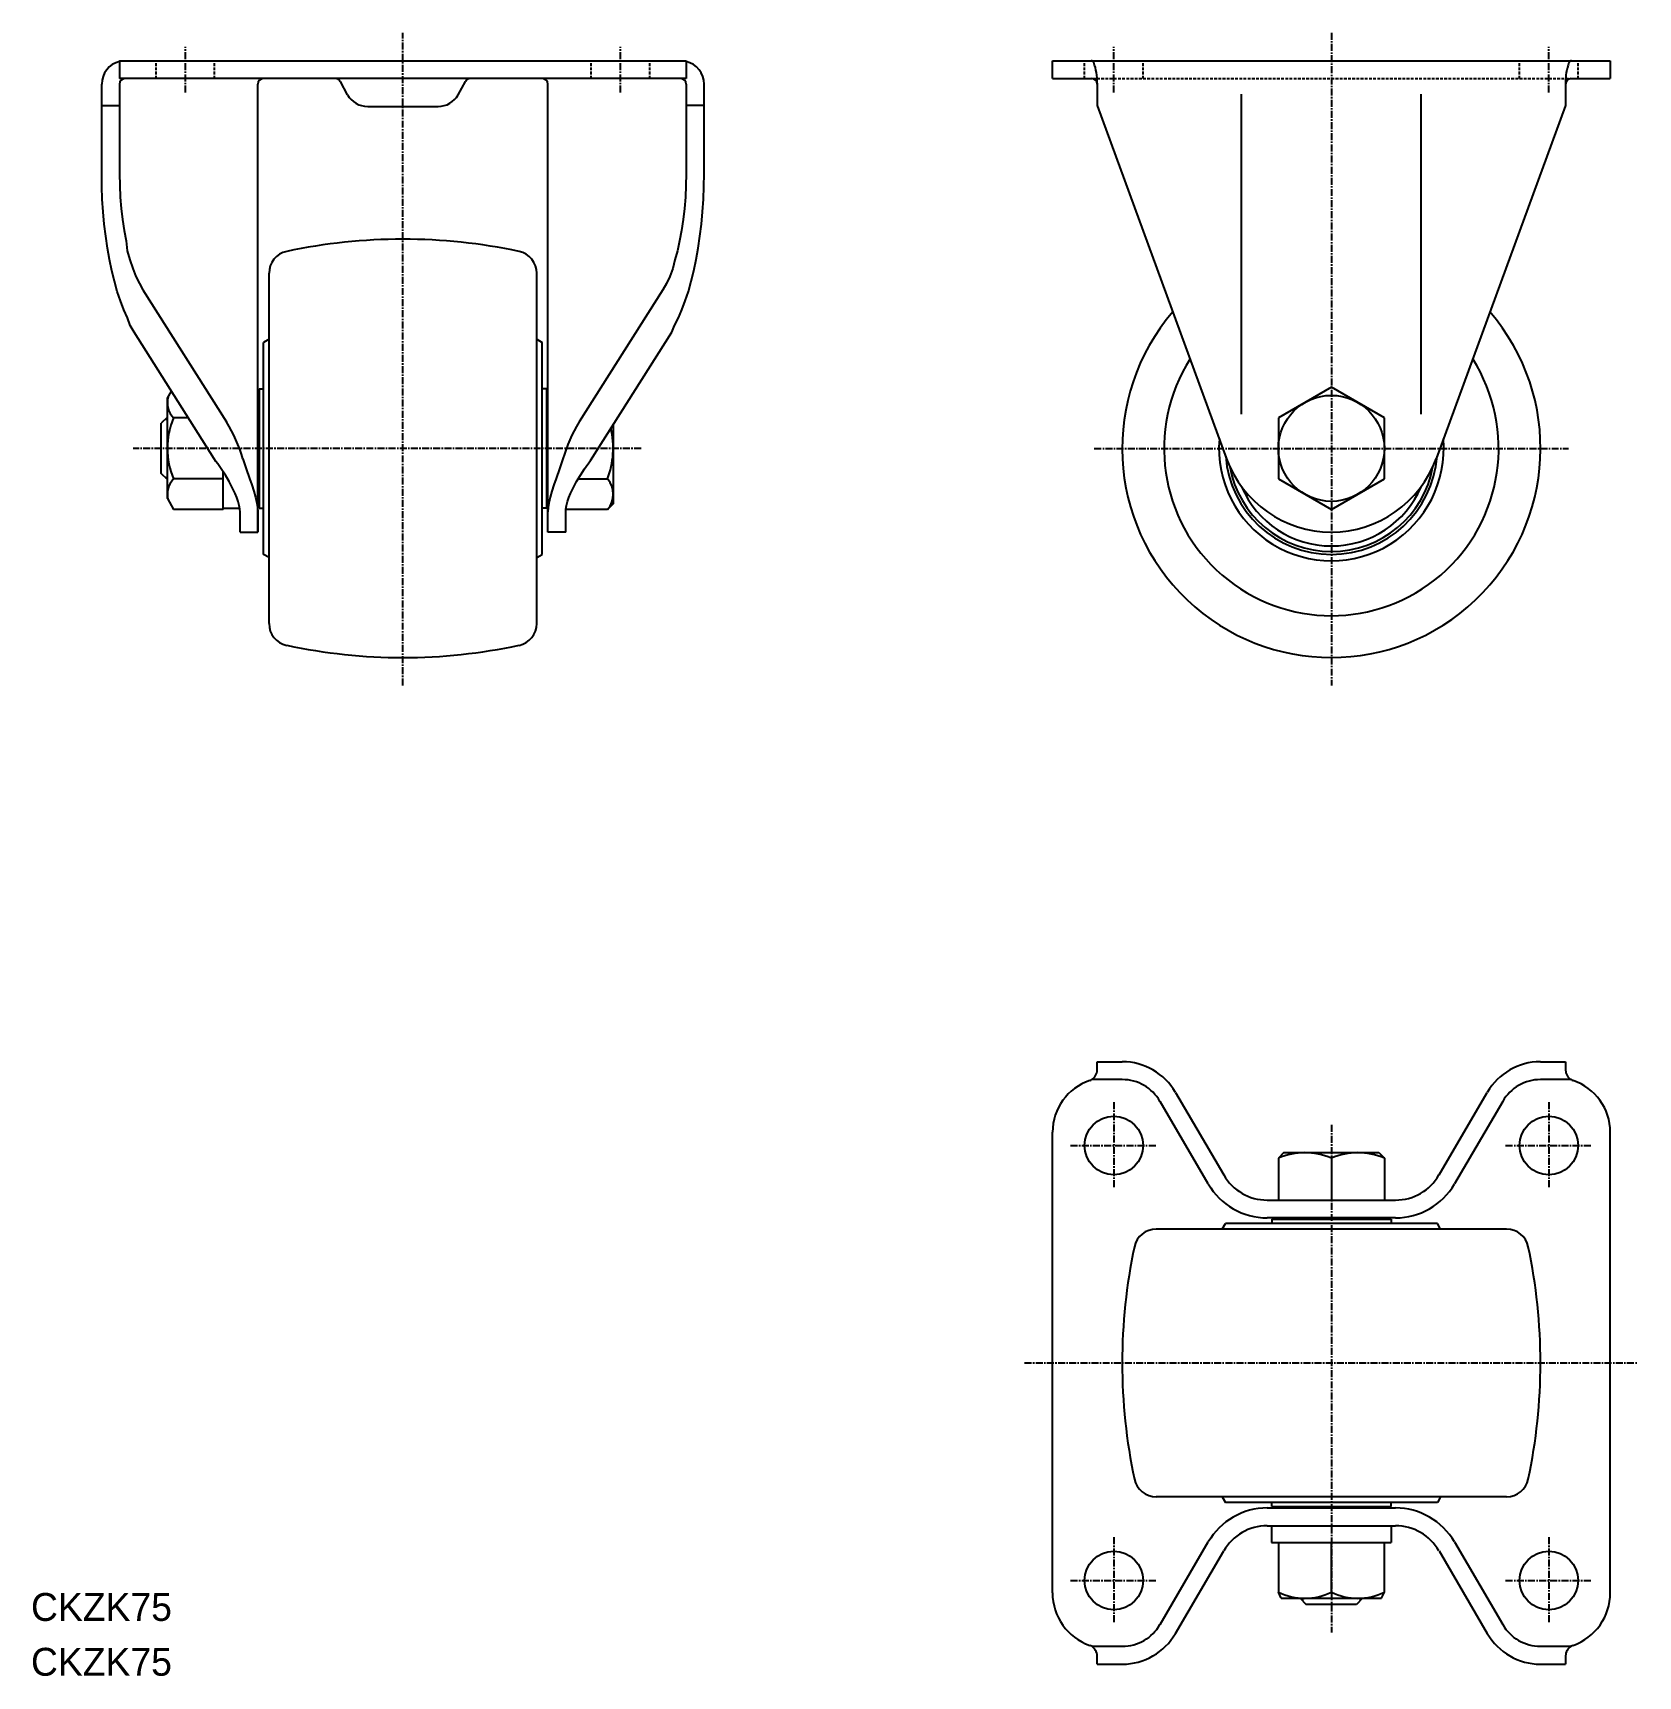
# Model space of a CAD drawing. Extents: x 0 to 288, y 0 to 295.
import ezdxf

# ---------------------------------------------------------------- set-up
doc = ezdxf.new("R2010")
doc.units = 0
doc.linetypes.add('CENTER', pattern=[2, 1.25, -0.25, 0.25, -0.25])
doc.linetypes.add('DASHED', pattern=[0.75, 0.5, -0.25])
doc.layers.get('0').update_dxf_attribs({"linetype": 'CONTINUOUS'})
doc.layers.add('CENTER', color=1, linetype='CENTER')

msp = doc.modelspace()

# ---------------------------------------------------------------- linework, layer by layer
at = {"color": 7, "linetype": 'CONTINUOUS'}
for p, q in [((15.88, 289.55), (117.48, 289.55)), ((15.88, 289.55), (15.88, 286.35)), ((117.48, 289.55), (117.48, 286.35)), ((183.15, 286.35), (183.15, 289.55)), ((183.15, 289.55), (283.15, 289.55)), ((283.15, 289.55), (283.15, 286.35)), ((117.48, 286.35), (15.88, 286.35)), ((56.73, 283.45), (55.47, 285.85)), ((76.62, 283.45), (77.89, 285.85)), ((183.15, 286.35), (190.18, 286.35)), ((276.15, 286.35), (283.15, 286.35)), ((12.68, 281.55), (12.68, 285.35)), ((15.88, 285.35), (15.88, 281.55)), ((40.68, 205.05), (40.68, 285.35)), ((92.68, 205.05), (92.68, 285.35)), ((117.48, 285.35), (117.48, 281.55)), ((120.68, 281.55), (120.68, 285.35)), ((120.68, 281.55), (120.68, 285.35)), ((191.15, 285.55), (191.15, 281.55)), ((217.03, 226.18), (217.03, 283.55)), ((249.27, 226.18), (249.27, 283.55)), ((275.15, 285.55), (275.15, 281.55)), ((12.68, 269.29), (12.68, 281.55)), ((12.68, 281.55), (15.88, 281.55)), ((15.88, 281.55), (15.88, 269.29)), ((60.37, 281.35), (72.98, 281.35)), ((117.48, 281.55), (117.48, 269.29)), ((120.68, 281.55), (117.48, 281.55)), ((120.68, 269.29), (120.68, 281.55)), ((191.15, 281.55), (214.37, 218.17)), ((275.15, 281.55), (251.93, 218.17)), ((42.68, 188.65), (42.68, 251.44)), ((90.68, 188.65), (90.68, 251.44)), ((20.08, 248.46), (35.08, 224.78)), ((113.28, 248.46), (98.28, 224.78)), ((32.86, 218.17), (18.48, 240.88)), ((42.68, 239.62), (41.68, 239.05)), ((41.68, 201.05), (41.68, 239.05)), ((42.68, 241.05), (42.68, 241.05)), ((90.68, 239.62), (91.68, 239.05)), ((91.68, 201.05), (91.68, 239.05)), ((100.32, 217.9), (114.88, 240.88)), ((24.45, 229.05), (25.18, 230.31)), ((40.93, 230.75), (40.93, 209.35)), ((40.93, 230.75), (41.68, 230.75)), ((92.43, 230.75), (91.68, 230.75)), ((92.43, 230.75), (92.43, 209.35)), ((233.15, 231.01), (223.65, 225.53)), ((242.65, 225.53), (233.15, 231.01)), ((24.45, 211.05), (24.45, 229.05)), ((40.93, 228.05), (40.68, 228.05)), ((92.68, 228.05), (92.43, 228.05)), ((24.45, 225.65), (23.35, 224.55)), ((23.35, 215.55), (23.35, 224.55)), ((28.22, 225.51), (25.58, 225.51)), ((104.38, 224.31), (104.38, 210.08)), ((223.65, 225.53), (223.65, 214.56)), ((242.65, 214.56), (242.65, 225.53)), ((24.45, 214.45), (23.35, 215.55)), ((34.45, 209.1), (34.45, 215.85)), ((34.45, 214.58), (25.58, 214.58)), ((98.11, 214.56), (103.38, 214.56)), ((223.65, 214.56), (233.15, 209.08)), ((233.15, 209.08), (242.65, 214.56)), ((24.45, 211.05), (25.58, 209.1)), ((37.45, 209.3), (34.45, 209.3)), ((40.93, 212.05), (40.68, 212.05)), ((40.93, 209.35), (41.68, 209.35)), ((92.43, 209.35), (91.68, 209.35)), ((92.68, 212.05), (92.43, 212.05)), ((92.68, 205.05), (92.68, 212.05)), ((104.38, 210.08), (103.38, 209.08)), ((34.45, 209.1), (25.58, 209.1)), ((37.48, 205.05), (37.48, 208.68)), ((40.68, 208.68), (40.68, 205.05)), ((103.38, 209.08), (95.88, 209.08)), ((95.88, 205.05), (95.88, 208.68)), ((37.48, 205.05), (40.68, 205.05)), ((95.88, 205.05), (92.68, 205.05)), ((42.68, 200.47), (41.68, 201.05)), ((90.68, 200.47), (91.68, 201.05)), ((191.15, 110.08), (195.67, 110.08)), ((191.15, 108.59), (191.15, 110.08)), ((270.63, 110.08), (275.15, 110.08)), ((275.15, 110.08), (275.15, 108.59)), ((195.67, 106.88), (190.18, 106.88)), ((276.12, 106.88), (270.63, 106.88)), ((205.2, 104.58), (213.86, 89.78)), ((252.45, 89.78), (261.11, 104.58)), ((211.09, 88.18), (202.43, 102.98)), ((263.88, 102.98), (255.22, 88.18)), ((183.15, 14.87), (183.15, 97.48)), ((283.15, 14.87), (283.15, 97.48)), ((224.65, 93.78), (223.65, 92.78)), ((223.65, 92.78), (223.65, 85.28)), ((224.65, 93.78), (241.65, 93.78)), ((233.15, 92.78), (233.15, 85.28)), ((241.65, 93.78), (242.65, 92.78)), ((242.65, 92.78), (242.65, 85.28)), ((221.65, 85.28), (244.65, 85.28)), ((264.55, 80.08), (201.76, 80.08)), ((213.57, 80.08), (214.15, 81.08)), ((252.15, 81.08), (214.15, 81.08)), ((244.65, 82.08), (221.65, 82.08)), ((222.45, 81.83), (243.85, 81.83)), ((222.45, 81.83), (222.45, 81.08)), ((225.15, 82.08), (225.15, 81.83)), ((241.15, 82.08), (241.15, 81.83)), ((243.85, 81.83), (243.85, 81.08)), ((252.73, 80.08), (252.15, 81.08)), ((264.55, 32.08), (201.76, 32.08)), ((212.15, 32.08), (212.15, 32.08)), ((213.57, 32.08), (214.15, 31.08)), ((252.15, 31.08), (214.15, 31.08)), ((221.65, 30.08), (244.65, 30.08)), ((222.45, 30.33), (222.45, 31.08)), ((222.45, 30.33), (243.85, 30.33)), ((225.15, 30.33), (225.15, 30.08)), ((241.15, 30.33), (241.15, 30.08)), ((243.85, 30.33), (243.85, 31.08)), ((252.73, 32.08), (252.15, 31.08)), ((221.65, 26.88), (244.65, 26.88)), ((222.4, 26.88), (222.4, 23.88)), ((243.9, 26.88), (243.9, 23.88)), ((202.43, 9.18), (211.09, 23.98)), ((222.4, 23.88), (243.9, 23.88)), ((223.65, 23.88), (223.65, 15.01)), ((233.15, 15.01), (233.15, 23.88)), ((242.65, 15.01), (242.65, 23.88)), ((255.22, 23.98), (263.88, 9.18)), ((205.2, 7.58), (213.86, 22.38)), ((252.45, 22.38), (261.11, 7.58)), ((224.15, 13.88), (223.65, 15.01)), ((242.15, 13.88), (242.65, 15.01)), ((224.15, 13.88), (242.15, 13.88)), ((227.55, 13.88), (228.65, 12.78)), ((237.65, 12.78), (228.65, 12.78)), ((238.75, 13.88), (237.65, 12.78)), ((190.18, 5.28), (195.67, 5.28)), ((191.15, 2.08), (191.15, 3.56)), ((270.63, 5.28), (276.12, 5.28)), ((275.15, 3.56), (275.15, 2.08)), ((191.15, 2.08), (195.67, 2.08)), ((270.63, 2.08), (275.15, 2.08))]:
    msp.add_line(p, q, dxfattribs=at)
at = {"color": 3, "linetype": 'DASHED'}
for p, q in [((22.43, 286.35), (22.43, 289.55)), ((32.93, 286.35), (32.93, 289.55)), ((100.43, 286.35), (100.43, 289.55)), ((110.93, 286.35), (110.93, 289.55)), ((188.9, 286.35), (188.9, 289.55)), ((199.4, 286.35), (199.4, 289.55)), ((266.9, 286.35), (266.9, 289.55)), ((277.4, 286.35), (277.4, 289.55)), ((188.9, 286.35), (276.1, 286.35))]:
    msp.add_line(p, q, dxfattribs=at)
at = {"color": 3, "linetype": 'CONTINUOUS'}
for p, q in [((24.45, 225.25), (24.05, 225.25)), ((24.05, 214.85), (24.45, 214.85)), ((227.95, 13.88), (227.95, 13.48)), ((238.35, 13.48), (238.35, 13.88))]:
    msp.add_line(p, q, dxfattribs=at)
at = {"color": 7, "linetype": 'CONTINUOUS', "flags": 128}
for points in [[(18.48, 240.88), (17.77, 242.09), (17.29, 243.44), (16.65, 244.91), (16.05, 246.5), (15.48, 248.2), (14.97, 250.01), (14.5, 251.91), (14.08, 253.89), (13.71, 255.95), (13.4, 258.07), (13.14, 260.25), (12.94, 262.47), (12.79, 264.73), (12.71, 267), (12.68, 269.29)], [(15.88, 269.29), (15.91, 267.19), (16.01, 265.11), (16.18, 263.06), (16.41, 261.06), (16.7, 259.12), (17.06, 257.26), (17.27, 255.49), (17.74, 253.83), (18.25, 252.28), (18.82, 250.86), (19.43, 249.58), (20.08, 248.46)], [(117.48, 269.29), (117.44, 267.19), (117.34, 265.11), (117.18, 263.06), (116.95, 261.06), (116.65, 259.12), (116.3, 257.26), (115.89, 255.49), (115.42, 253.83), (115.1, 252.28), (114.53, 250.86), (113.92, 249.58), (113.28, 248.46)], [(114.88, 240.88), (115.39, 242.09), (116.07, 243.44), (116.71, 244.91), (117.31, 246.5), (117.87, 248.2), (118.39, 250.01), (118.85, 251.91), (119.27, 253.89), (119.64, 255.95), (119.95, 258.07), (120.21, 260.25), (120.42, 262.47), (120.56, 264.73), (120.65, 267), (120.68, 269.29)], [(33.48, 217.27), (33.16, 217.72), (32.86, 218.17)], [(37.99, 218.17), (38.58, 216.39), (39.18, 214.67), (39.58, 213.5), (39.95, 212.37), (40.27, 211.28), (40.51, 210.24), (40.63, 209.44), (40.68, 208.68)], [(95.37, 218.17), (94.78, 216.39), (94.18, 214.67), (93.77, 213.5), (93.41, 212.37), (93.09, 211.28), (92.85, 210.24), (92.72, 209.44), (92.68, 208.68)], [(37.48, 208.68), (37.45, 209.17), (37.34, 209.81), (37.16, 210.5), (36.91, 211.22), (36.6, 211.98), (36.1, 213.02), (35.52, 214.1), (34.86, 215.22), (34.12, 216.36), (33.48, 217.27)], [(95.88, 208.68), (95.9, 209.17), (96.01, 209.81), (96.19, 210.5), (96.44, 211.22), (96.75, 211.98), (97.25, 213.02), (97.83, 214.1), (98.5, 215.22), (99.24, 216.36), (100.32, 217.9)]]:
    msp.add_lwpolyline(points, dxfattribs=at)
at = {"color": 7, "linetype": 'CONTINUOUS'}
for centre, radius in [((233.15, 220.05), 9.5), ((194.15, 95.08), 5.25), ((272.15, 95.08), 5.25), ((194.15, 17.08), 5.25), ((272.15, 17.08), 5.25)]:
    msp.add_circle(centre, radius, dxfattribs=at)
for centre, radius, start, end in [((16.88, 285.35), 4.2, 103.7741, 180), ((116.48, 285.35), 4.2, 360, 76.2259), ((190.08, 289.05), 0.5, 20.5174, 90), ((181.63, 285.88), 9.53, 357.9977, 20.5355), ((284.67, 285.88), 9.53, 159.4645, 182.0023), ((276.22, 289.05), 0.5, 90, 159.4826), ((16.88, 285.35), 1, 90, 180), ((41.68, 285.35), 1, 90, 180), ((54.6, 285.35), 1, 30, 90), ((78.75, 285.35), 1, 90, 150), ((91.68, 285.35), 1, 360, 90), ((116.48, 285.35), 1, 0, 90), ((190.15, 285.35), 1, 0, 90), ((276.15, 285.35), 1, 90, 180), ((60.37, 285.55), 4.2, 210, 270), ((72.98, 285.55), 4.2, 270, 330), ((66.68, 157.55), 100, 77.9753, 102.0247), ((46.68, 251.44), 4, 102.0247, 180), ((86.68, 251.44), 4, 0, 77.9753), ((233.15, 220.05), 37.5, 139.2705, 40.7295), ((233.15, 220.05), 30, 147.6392, 32.3608), ((28.35, 228.25), 3.9, 164.6389, 224.6389), ((38.28, 220.05), 13.83, 156.7196, 203.2804), ((10.89, 210.19), 28.25, 16.4229, 31.1041), ((122.47, 210.19), 28.25, 148.8959, 163.5771), ((88.84, 220.05), 15.54, 339.3345, 13.3805), ((233.15, 220.05), 20.15, 175.1999, 4.8001), ((233.15, 220.05), 19, 184.2944, 355.7056), ((233.15, 225.05), 20, 200.0922, 339.9078), ((233.15, 220.05), 18.5, 190.1966, 349.8034), ((28.35, 211.84), 3.9, 135.3611, 195.3611), ((100.12, 211.82), 4.26, 319.932, 40.068), ((233.15, 220.05), 17.5, 203.1324, 336.8676), ((46.68, 188.65), 4, 180, 257.9753), ((86.68, 188.65), 4, 282.0247, 0), ((66.68, 282.55), 100, 257.9753, 282.0247), ((195.67, 99.08), 11, 30, 90), ((270.63, 99.08), 11, 90, 150), ((192.9, 97.46), 9.75, 108.4179, 179.891), ((189.15, 108.59), 2, 289.4712, 300.9212), ((189.15, 108.59), 2, 300.9212, 0), ((195.67, 99.08), 7.8, 30, 90), ((270.63, 99.08), 7.8, 90, 150), ((277.15, 108.59), 2, 180, 239.0788), ((277.15, 108.59), 2, 239.0788, 250.5288), ((273.41, 97.46), 9.75, 0.109, 71.5821), ((228.4, 82), 11.78, 66.2227, 113.7773), ((237.9, 82), 11.78, 66.2227, 113.7773), ((221.65, 94.28), 9, 210, 270), ((244.65, 94.28), 9, 270, 330), ((221.65, 94.28), 12.2, 210, 270), ((244.65, 94.28), 12.2, 270, 330), ((201.76, 76.08), 4, 90, 167.9753), ((264.55, 76.08), 4, 12.0247, 90), ((295.65, 56.08), 100, 167.9753, 192.0247), ((170.65, 56.08), 100, 347.9753, 12.0247), ((201.76, 36.08), 4, 192.0247, 270), ((264.55, 36.08), 4, 270, 347.9753), ((221.65, 17.88), 12.2, 90, 150), ((244.65, 17.88), 12.2, 30, 90), ((221.65, 17.88), 9, 90, 150), ((244.65, 17.88), 9, 30, 90), ((193.15, 14.87), 10, 180, 250.5288), ((228.4, 24.42), 10.55, 243.2367, 296.7633), ((237.9, 24.42), 10.55, 243.2367, 296.7633), ((273.15, 14.87), 10, 289.4712, 0), ((195.67, 13.08), 7.8, 270, 330), ((270.63, 13.08), 7.8, 210, 270), ((195.67, 13.08), 11, 270, 330), ((270.63, 13.08), 11, 210, 270), ((189.15, 3.56), 2, 59.0788, 70.5288), ((189.15, 3.56), 2, 0, 59.0788), ((277.15, 3.56), 2, 120.9212, 180), ((277.15, 3.56), 2, 109.4712, 120.9212)]:
    msp.add_arc(centre, radius, start, end, dxfattribs=at)
at = {"layer": 'CENTER', "color": 1, "linetype": 'CENTER'}
for p, q in [((27.68, 283.85), (27.68, 292.05)), ((66.68, 177.55), (66.68, 294.55)), ((105.68, 283.85), (105.68, 292.05)), ((194.15, 283.85), (194.15, 292.05)), ((233.15, 294.55), (233.15, 177.55)), ((272.15, 283.85), (272.15, 292.05)), ((109.38, 220.05), (18.35, 220.05)), ((190.65, 220.05), (275.65, 220.05)), ((194.15, 102.83), (194.15, 87.33)), ((272.15, 102.83), (272.15, 87.33)), ((233.15, 98.78), (233.15, 7.78)), ((186.4, 95.08), (201.9, 95.08)), ((264.4, 95.08), (279.9, 95.08)), ((178.15, 56.08), (288.15, 56.08)), ((178.15, 56.08), (288.15, 56.08)), ((194.15, 24.83), (194.15, 9.33)), ((272.15, 24.83), (272.15, 9.33)), ((186.4, 17.08), (201.9, 17.08)), ((264.4, 17.08), (279.9, 17.08))]:
    msp.add_line(p, q, dxfattribs=at)

# ---------------------------------------------------------------- texts
at = {"color": 7}
for p in [(0, 9.83), (0, 0)]:
    msp.add_text('CKZK75', height=5, dxfattribs=at).set_placement(p)

doc.saveas('drawing.dxf')
